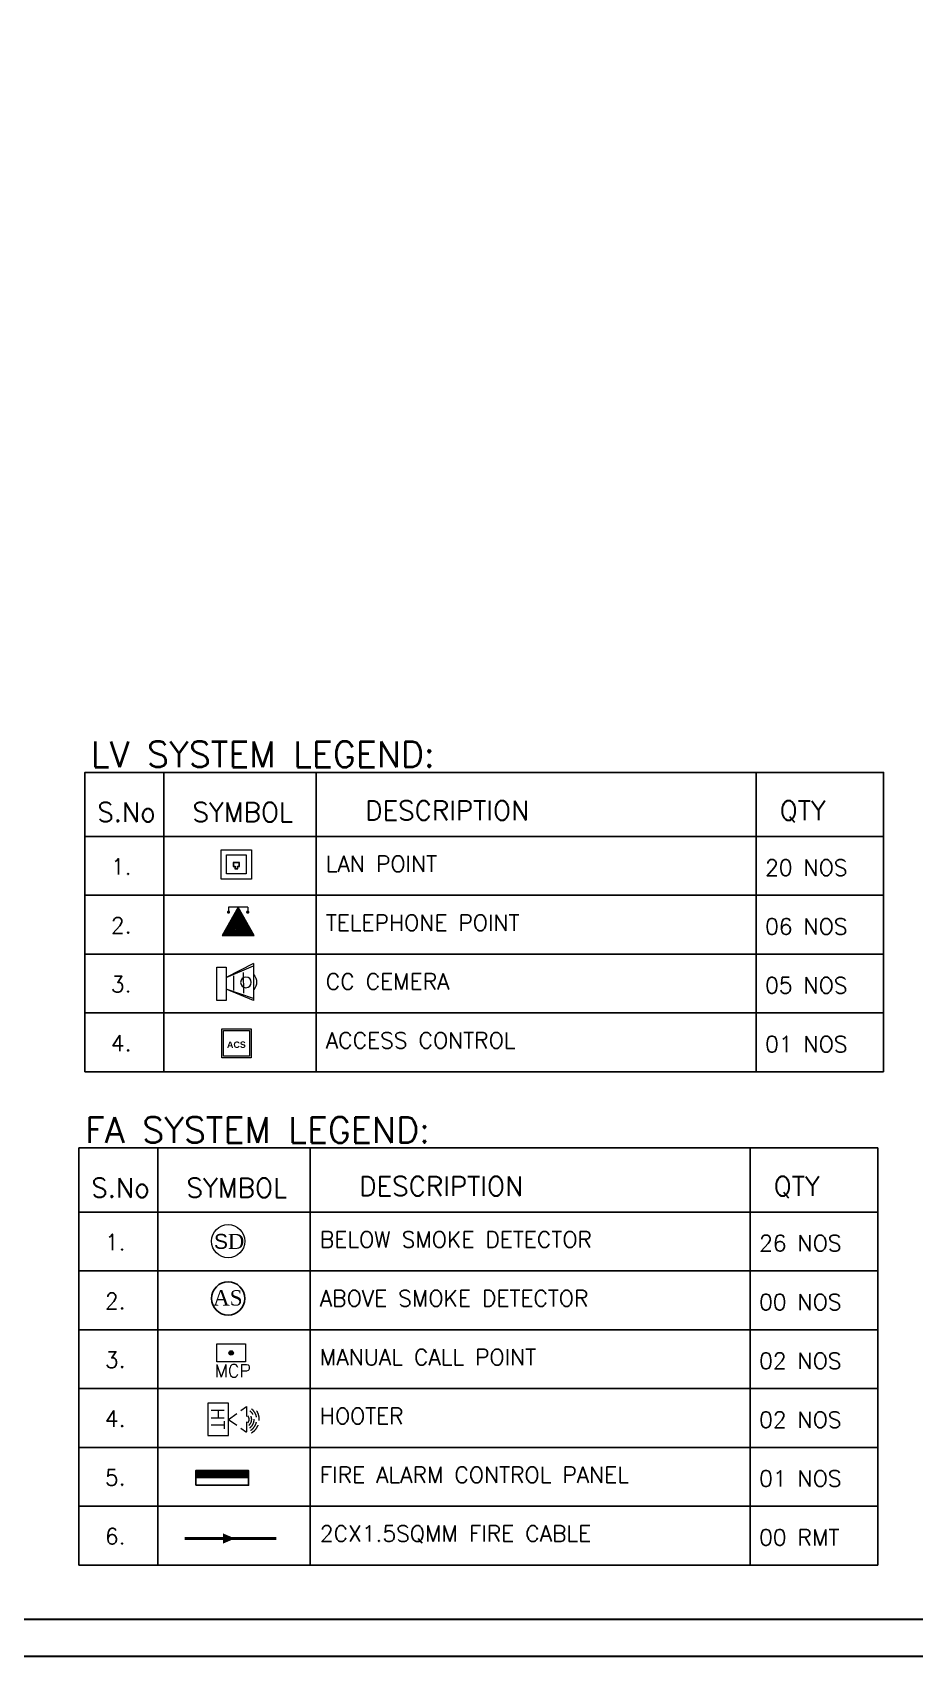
# Model space of a CAD drawing. Header units: millimetres. Extents: x 3552052 to 4144896, y -707811 to -630695.
# Drawn here: x 3564122 to 3569644, y -666372 to -656214 of the extents above; entities that cross this region are included whole.
import ezdxf

# ---------------------------------------------------------------- set-up
doc = ezdxf.new("R2010")
doc.units = ezdxf.units.MM
doc.header["$LTSCALE"] = 6
doc.header["$MEASUREMENT"] = 0
doc.linetypes.add('ACAD_ISO04W100', pattern=[30, 24, -3, 0, -3])
doc.linetypes.add('DASHED2', pattern=[0.375, 0.25, -0.125])
doc.layers.get('0').update_dxf_attribs({"linetype": 'CONTINUOUS', "lineweight": 0})
for name, color, linetype, lineweight in [('axes', 40, 'ACAD_ISO04W100', 0), ('ELE-LIGHTING WIRRING', 7, 'CONTINUOUS', 0), ('ELE-TEL POINT', 4, 'CONTINUOUS', 0), ('ELE.LAN POINT', 3, 'CONTINUOUS', 0), ('FA-ABOVE SMOKE DETECTOR', 6, 'CONTINUOUS', 25), ('FA-BELOW SMOKE DERECTOR', 1, 'CONTINUOUS', 0), ('FA-ELECTRONIC HOOTER', 6, 'CONTINUOUS', 0), ('FA-FIRE ALARM CONTROL PANEL', 3, 'CONTINUOUS', 5), ('FA-MNUAL CALL POINT', 10, 'CONTINUOUS', 0), ('LV-ACS', 30, 'CONTINUOUS', 0), ('LV.CC CEMARA', 66, 'CONTINUOUS', 0)]:
    doc.layers.add(name, color=color, linetype=linetype, lineweight=lineweight)
doc.layers.add('FA-LOOPING', color=200, linetype='CONTINUOUS')
doc.styles.add('PDF Times New Roman', font='times.ttf')
doc.styles.add('ROMANS', font='romans.shx')
doc.styles.get("Standard").update_dxf_attribs({"font": 'SIMPLEX'})

# ---------------------------------------------------------------- blocks, each defined once
blk = doc.blocks.new('CC CEMARA')
at = {"layer": 'LV.CC CEMARA', "linetype": 'ByBlock'}
for p, q in [((94, -242), (19, -67)), ((19, -67), (104, -231)), ((47, -104), (105, -35)), ((240, -67), (65, -12)), ((232, -76), (65, -12)), ((81, -159), (163, -62)), ((94, -242), (240, -67))]:
    blk.add_line(p, q, dxfattribs=at)
blk.add_lwpolyline([(111, 43), (66, 80), (-66, -80), (-22, -117)], close=True, dxfattribs=at)
blk.add_circle((133, -123), 32.9, dxfattribs=at)
blk.add_arc((132, -124), 66.7, 275.3702, 5.5412, dxfattribs=at)
blk = doc.blocks.new('tel')
at = {"layer": 'ELE-TEL POINT', "ltscale": 30}
h = blk.add_hatch(dxfattribs=at)
h.set_pattern_fill('ANSI31', color=4, scale=19.025387, style=0)
h.set_pattern_definition([(45, (-98.626, 0.184), (-42.7132, 42.7132), [])])
h.paths.add_polyline_path([(-99, 0), (840, 1654), (1778, -3)])
at = {"layer": 'ELE-TEL POINT', "color": 4, "ltscale": 30}
for p, q in [((-99, 0), (840, 1654)), ((840, 1654), (1778, -3)), ((1778, -3), (-99, 0))]:
    blk.add_line(p, q, dxfattribs=at)
at = {"layer": 'ELE-TEL POINT', "color": 4, "ltscale": 12}
for p, q in [((276, 1648), (275, 1398)), ((1404, 1646), (1403, 1396))]:
    blk.add_line(p, q, dxfattribs=at)
at = {"layer": 'ELE-TEL POINT', "color": 4, "linetype": 'Continuous', "ltscale": 12}
blk.add_line((276, 1648), (1404, 1646), dxfattribs=at)
at = {"layer": 'ELE-TEL POINT', "color": 4, "ltscale": 30, "const_width": 95.1}
for points in [[(227, 1363, 1), (323, 1363, 1)], [(1355, 1361, 1), (1451, 1361, 1)]]:
    blk.add_lwpolyline(points, format="xyb", close=True, dxfattribs=at)
blk = doc.blocks.new('Voice')
at = {"layer": 'ELE.LAN POINT', "color": 6}
for points in [[(0, -31.8), (127.9, -31.8), (127.9, 92), (0, 92)], [(21.9, -10), (106, -10), (106, 70.1), (21.9, 70.1)], [(77.3, 21.4), (69.7, 21.4), (69.7, 11.7), (58.1, 11.7), (58.1, 21.4), (50.6, 21.4), (50.6, 38.7), (77.3, 38.7)], [(75.9, 22.8), (68.4, 22.8), (68.4, 13), (59.5, 13), (59.5, 22.8), (52, 22.8), (52, 37.4), (75.9, 37.4)]]:
    blk.add_lwpolyline(points, close=True, dxfattribs=at)
blk = doc.blocks.new('ACS')
at = {"layer": 'LV-ACS'}
for points in [[(-346, 0), (346, 0), (346, -681), (-346, -681)], [(-306, -40), (306, -40), (306, -641), (-306, -641)]]:
    blk.add_lwpolyline(points, close=True, dxfattribs=at)
at = {"layer": 'LV-ACS', "color": 0, "insert": (-224, -295), "char_height": 150, "width": 1536.56, "attachment_point": 1}
blk.add_mtext('{\\fArial|b1|i0|c0|p34;ACS}', dxfattribs=at)
blk = doc.blocks.new('SMOKE DETECTOR')
at = {"layer": 'FA-BELOW SMOKE DERECTOR', "color": 7}
blk.add_circle((931029, -118294), 166, dxfattribs=at)
at = {"layer": 'FA-BELOW SMOKE DERECTOR', "insert": (930887, -118373), "char_height": 150, "attachment_point": 7, "style": 'PDF Times New Roman'}
blk.add_mtext('{\\fArial|b0|i0|c0|p34;S}D', dxfattribs=at)
blk = doc.blocks.new('110DB FIRE HOOTER')
at = {"layer": 'FA-ELECTRONIC HOOTER', "color": 53, "linetype": 'DASHED2'}
for p, q in [((-0.238, 0), (-0.238, -0.311)), ((0.238, 0), (-0.238, 0)), ((0.238, -0.311), (0.238, 0)), ((-0.238, -0.311), (0.238, -0.311))]:
    blk.add_line(p, q, dxfattribs=at)
at = {"layer": 'FA-ELECTRONIC HOOTER', "color": 53, "linetype": 'DASHED2', "ltscale": 0.1}
for p, q in [((0, -0.311), (-0.19, -0.576)), ((0, -0.311), (0.19, -0.576)), ((0.19, -0.576), (-0.19, -0.576))]:
    blk.add_line(p, q, dxfattribs=at)
for radius, start, end in [(0.231, 210.2007, 319.4187), (0.193, 212.22, 327.78), (0.155, 215.2483, 324.7517), (0.118, 220.3172, 319.6828), (0.08, 230.7147, 309.2853)]:
    blk.add_arc((0, -0.536), radius, start, end, dxfattribs=at)
at = {"layer": 'FA-ELECTRONIC HOOTER', "color": 53, "insert": (0.165, -0.247), "char_height": 0.1942, "width": 0.36807, "attachment_point": 1, "rotation": 180}
blk.add_mtext('HT', dxfattribs=at)
blk = doc.blocks.new('MCP')
at = {"layer": 'FA-MNUAL CALL POINT'}
h = blk.add_hatch(color=256, dxfattribs=at)
h.set_gradient(color1=(255, 0, 0), color2=(255, 39, 39), centered=1, one_color=1, tint=0.57958)
h.paths.add_polyline_path([(417503.5, 744463.8, 1), (417477.5, 744463.8, 1)])
blk.add_lwpolyline([(417407.5, 744516), (417573.5, 744516), (417573.5, 744411.5), (417407.5, 744411.5)], close=True, dxfattribs=at)
blk.add_circle((417490.5, 744463.8), 13, dxfattribs=at)
at = {"layer": 'FA-MNUAL CALL POINT', "insert": (417500.1, 744322), "char_height": 75, "width": 244.762, "attachment_point": 8}
blk.add_mtext('MCP', dxfattribs=at)
blk = doc.blocks.new('above smoke detector')
at = {"layer": 'FA-ABOVE SMOKE DETECTOR', "color": 7}
blk.add_circle((0, 0), 300, dxfattribs=at)
at = {"layer": 'FA-ABOVE SMOKE DETECTOR', "color": 53, "style": 'PDF Times New Roman'}
blk.add_text('AS', height=277.4, dxfattribs=at).set_placement((-274, -128))
blk = doc.blocks.new('FIRE PANEL')
at = {"layer": 'FA-FIRE ALARM CONTROL PANEL', "linetype": 'ByBlock', "lineweight": 25, "ltscale": 60}
h = blk.add_hatch(dxfattribs=at)
h.set_pattern_fill('ANSI31', color=256, angle=270)
h.set_pattern_definition([(315, (67182.53736, 161949.4), (0.08838834765, 0.08838834765), [])])
h.paths.add_polyline_path([(0, 22.8), (0, -22.8), (6.3, -22.8), (6.3, 22.8)])
blk.add_lwpolyline([(12.6, 22.8), (12.6, -22.8), (0, -22.8), (0, 22.8)], close=True, dxfattribs=at)
at = {"layer": 'FA-FIRE ALARM CONTROL PANEL', "linetype": 'ByBlock', "lineweight": 25, "ltscale": 60, "const_width": 1}
blk.add_lwpolyline([(6.3, 22.8), (6.3, -22.8)], dxfattribs=at)
blk = doc.blocks.new('G$C62BE363C')
at = {"layer": 'FA-FIRE ALARM CONTROL PANEL', "linetype": 'ByBlock', "lineweight": 9, "ltscale": 60, "xscale": 0.03809201918883558, "yscale": 0.03809201918883558, "zscale": 0.03809201918883558, "rotation": 270}
blk.add_blockref('FIRE PANEL', (0, 0), dxfattribs=at)

msp = doc.modelspace()

# ---------------------------------------------------------------- linework, layer by layer
at = {"color": 7, "lineweight": 30}
for points in [[(3598232.4, -634360.2), (3598232.4, -666371.6), (3553151.2, -666371.6), (3553151.2, -634360.2)], [(3598000.6, -634592), (3598000.6, -666139.8), (3553383, -666139.8), (3553383, -634592)]]:
    msp.add_lwpolyline(points, close=True, dxfattribs=at)
at = {"layer": 'axes', "color": 7, "linetype": 'ByBlock', "lineweight": -3}
for p, q in [((3564944.3, -660841.5), (3564944.3, -662714.2)), ((3565898.7, -660841.5), (3565898.7, -662714.2)), ((3568652.7, -660841.5), (3568652.7, -662714.2)), ((3564450.8, -661242.5), (3569450.8, -661242.5)), ((3564450.8, -661610.4), (3569450.8, -661610.4)), ((3564450.8, -661978.4), (3569450.8, -661978.4)), ((3564450.8, -662346.3), (3569450.8, -662346.3)), ((3564450.8, -662714.2), (3569450.8, -662714.2)), ((3564906.9, -663190.7), (3564906.9, -665799.3)), ((3565861.2, -663190.7), (3565861.2, -665799.3)), ((3568615.2, -663190.7), (3568615.2, -665799.3)), ((3564413.3, -663591.7), (3569413.3, -663591.7)), ((3564413.3, -663959.6), (3569413.3, -663959.6)), ((3564413.3, -664327.6), (3569413.3, -664327.6)), ((3564413.3, -664695.5), (3569413.3, -664695.5)), ((3564413.3, -665063.5), (3569413.3, -665063.5)), ((3564413.3, -665431.4), (3569413.3, -665431.4)), ((3564413.3, -665799.3), (3569413.3, -665799.3))]:
    msp.add_line(p, q, dxfattribs=at)
at = {"layer": 'axes', "color": 7, "linetype": 'ByBlock', "lineweight": -3, "elevation": 0}
for points in [[(3564450.8, -662714.2), (3564450.8, -660841.5), (3569450.8, -660841.5), (3569450.8, -662714.2)], [(3564413.3, -665799.3), (3564413.3, -663190.7), (3569413.3, -663190.7), (3569413.3, -665799.3)]]:
    msp.add_lwpolyline(points, dxfattribs=at)
at = {"layer": 'FA-LOOPING', "lineweight": -3, "const_width": 20.1, "elevation": 0}
msp.add_lwpolyline([(3565075.3, -665633.5), (3565649.4, -665633.5)], dxfattribs=at)
at = {"layer": 'FA-LOOPING', "color": 200, "lineweight": -3, "elevation": 0}
msp.add_lwpolyline([(3565314.3, -665633.5, 64.5, 0, 0), (3565390.4, -665633.5, 0, 0, 0)], format="xyseb", dxfattribs=at)

# ---------------------------------------------------------------- block references
at = {"layer": 'ELE-TEL POINT', "color": 0, "lineweight": -3, "ltscale": 30, "xscale": -0.1067518582761047, "yscale": 0.1067518582761054, "zscale": 0.1067518582761054, "rotation": 359.8929051788799}
msp.add_blockref('tel', (3565499, -661861.2), dxfattribs=at)
at = {"layer": 'ELE.LAN POINT', "color": 7, "lineweight": -3, "xscale": -1.481503029298883, "yscale": 1.481503029298883, "zscale": 1.481503029298883}
msp.add_blockref('Voice', (3565493.4, -661462.1), dxfattribs=at)
at = {"layer": 'FA-ABOVE SMOKE DETECTOR', "lineweight": -3, "xscale": 0.3467125649995549, "yscale": 0.3467125649995549, "zscale": 0.3467125649995549}
msp.add_blockref('above smoke detector', (3565347.1, -664131.9), dxfattribs=at)
at = {"layer": 'FA-BELOW SMOKE DERECTOR', "color": 6, "lineweight": -3, "xscale": 0.6253728445317195, "yscale": 0.6253728445317195, "zscale": 0.6253728445317195}
msp.add_blockref('SMOKE DETECTOR', (2983107, -589796.2), dxfattribs=at)
at = {"layer": 'FA-ELECTRONIC HOOTER', "color": 1, "lineweight": -3, "xscale": 421.0359899739616, "yscale": 421.0359899739616, "zscale": 421.0359899739616, "rotation": 89.99999999999991}
msp.add_blockref('110DB FIRE HOOTER', (3565219.2, -664888.2), dxfattribs=at)
at = {"layer": 'FA-FIRE ALARM CONTROL PANEL', "color": 1, "lineweight": -3, "xscale": -190.7286238467847, "yscale": 190.7286238467847, "zscale": 190.7286238467847, "rotation": 359.9999999999999}
msp.add_blockref('G$C62BE363C', (3565310, -665208.6), dxfattribs=at)
at = {"layer": 'FA-MNUAL CALL POINT', "lineweight": -3, "xscale": 1.070365962927529, "yscale": 1.070365962927529, "zscale": 1.070365962927529}
msp.add_blockref('MCP', (3118498.7, -1461321.4), dxfattribs=at)
at = {"layer": 'LV-ACS', "color": 0, "lineweight": -3, "xscale": 0.2667130739399602, "yscale": 0.2667130739399602, "zscale": 0.2667130739399602}
msp.add_blockref('ACS', (3565399.6, -662446.2), dxfattribs=at)
at = {"layer": 'LV.CC CEMARA', "lineweight": -3, "xscale": -1.008486122301326, "yscale": 1.008486122301326, "zscale": 1.008486122301326, "rotation": 140.2183695085614}
msp.add_blockref('CC CEMARA', (3565276.2, -662164.5), dxfattribs=at)

# ---------------------------------------------------------------- texts
at = {"layer": 'ELE-LIGHTING WIRRING', "color": 7, "lineweight": -3, "attachment_point": 1, "style": 'ROMANS'}
for s, insert, char_height, width in [('{\\C256;LV SYSTEM LEGEND:}', (3564488.2, -660648), 160.533, 3834.258), ('{\\C256;S.No}', (3564528, -661030.3), 120.399, 308.188), ('{\\C256;SYMBOL}', (3565124, -661030.3), 120.399, 308.188), ('{\\C256;DESCRIPTION}', (3566204.9, -661020.6), 120.399, 308.188), ('{\\C256;QTY}', (3568799.5, -661020.6), 120.399, 308.188), ('LAN POINT', (3565958.9, -661363.9), 100.33, 3411.072), ('{\\C256;1.}', (3564613.4, -661380.7), 100.33, 308.188), ('{\\C256;20 NOS}', (3568708.4, -661387.4), 100.333, 746.752), ('{\\C256;2.}', (3564613.4, -661748.6), 100.33, 308.188), ('TELEPHONE POINT', (3565958.9, -661731.9), 100.333, 3411.072), ('{\\C256;06 NOS}', (3568708.4, -661755.3), 100.333, 746.752), ('{\\C256;3.}', (3564613.4, -662116.6), 100.33, 308.188), ('CC CEMERA', (3565958.9, -662099.8), 100.33, 3411.072), ('{\\C256;05 NOS\\P}', (3568708.4, -662123.3), 100.333, 746.752), ('{\\C256;4.}', (3564613.4, -662484.5), 100.33, 308.188), ('ACCESS CONTROL', (3565958.9, -662467.7), 100.333, 3411.072), ('{\\C256;01 NOS\\P}', (3568708.4, -662491.2), 100.333, 746.752), ('{\\C256;FA SYSTEM LEGEND:}', (3564450.8, -662997.2), 160.533, 3834.258), ('{\\C256;S.No}', (3564490.5, -663379.5), 120.399, 308.188), ('{\\C256;SYMBOL}', (3565086.6, -663379.5), 120.399, 308.188), ('{\\C256;DESCRIPTION}', (3566167.4, -663369.8), 120.399, 308.188), ('{\\C256;QTY}', (3568762, -663369.8), 120.399, 308.188), ('BELOW SMOKE DETECTOR', (3565921.5, -663713.1), 100.333, 3411.072), ('{\\C256;1.}', (3564575.9, -663729.9), 100.33, 308.188), ('{\\C256;26 NOS}', (3568671, -663736.6), 100.333, 746.752), ('{\\C256;2.}', (3564575.9, -664097.8), 100.33, 308.188), ('ABOVE SMOKE DETECTOR', (3565921.5, -664081.1), 100.333, 3411.072), ('{\\C256;00 NOS}', (3568671, -664104.5), 100.333, 746.752), ('{\\C256;3.}', (3564575.9, -664465.8), 100.33, 308.188), ('MANUAL CALL POINT', (3565921.5, -664449), 100.333, 3411.072), ('{\\C256;02 NOS}', (3568671, -664472.5), 100.333, 746.752), ('HOOTER', (3565921.5, -664817), 100.33, 3411.072), ('{\\C256;4.}', (3564575.9, -664833.7), 100.33, 308.188), ('{\\C256;02 NOS}', (3568671, -664840.4), 100.333, 746.752), ('{\\C256;5.}', (3564575.9, -665201.7), 100.33, 308.188), ('FIRE ALARM CONTROL PANEL', (3565921.5, -665184.9), 100.333, 3411.072), ('{\\C256;01 NOS}', (3568671, -665208.3), 100.333, 746.752), ('{\\C256;6.}', (3564575.9, -665569.6), 100.33, 308.188), ('2CX1.5SQMM FIRE CABLE', (3565921.5, -665552.8), 100.333, 3411.072), ('{\\C256;00 RMT}', (3568671, -665576.3), 100.333, 746.752)]:
    msp.add_mtext(s, dxfattribs=dict(at, insert=insert, char_height=char_height, width=width))

doc.saveas('drawing.dxf')
